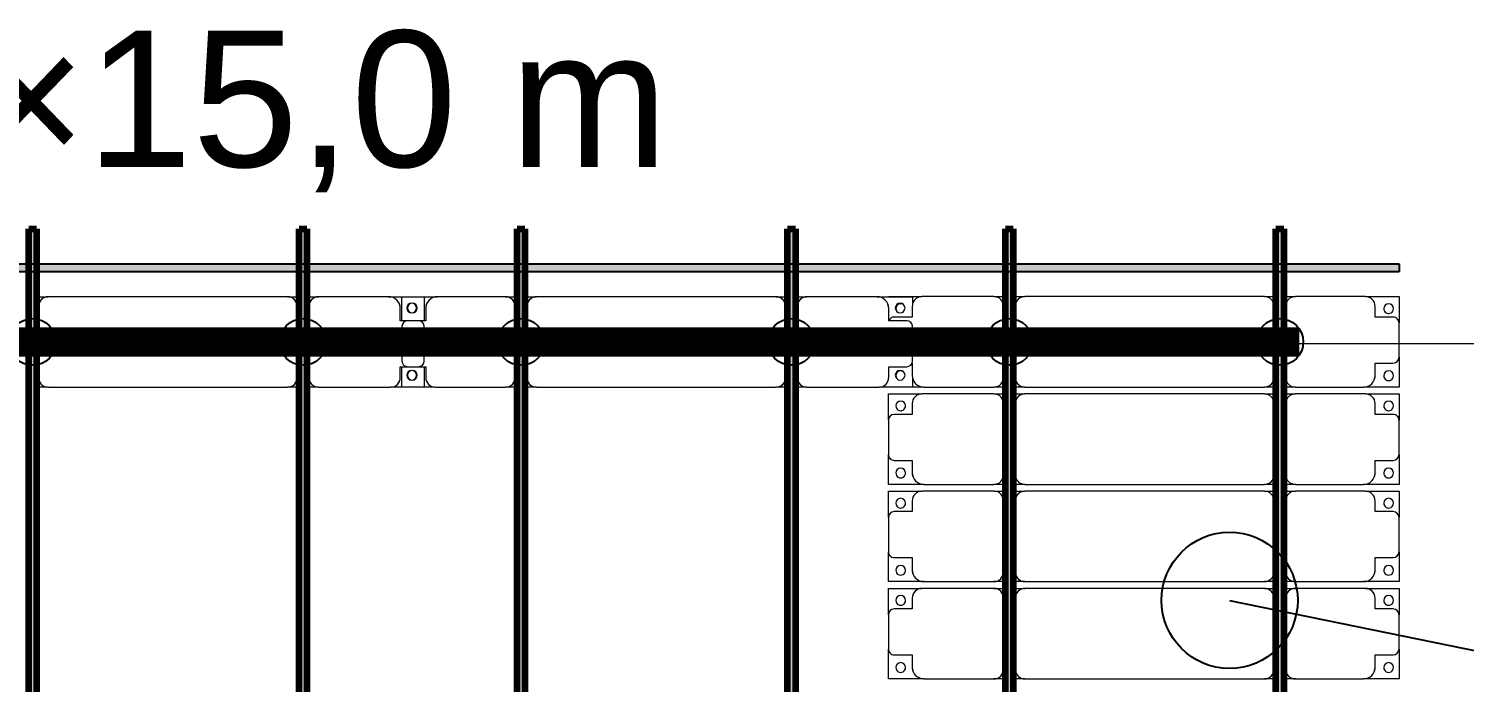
# Model space of a CAD drawing. Header units: millimetres. Extents: x 312848 to 517332, y -142134 to -35114.
# Drawn here: x 392895 to 400272, y -45078 to -41718 of the extents above; entities that cross this region are included whole.
import ezdxf

# ---------------------------------------------------------------- set-up
doc = ezdxf.new("R2010")
doc.units = ezdxf.units.MM
for name, color, linetype, lineweight in [('A-ANNO-DIMS', 211, 'Continuous', 9), ('A-ANNO-DIMS-500', 211, 'Continuous', 9), ('A-GENM', 13, 'Continuous', 9), ('S-BEAM', 12, 'Continuous', 9)]:
    doc.layers.add(name, color=color, linetype=linetype, lineweight=lineweight)
for name, color, linetype in [('GC-BICH NEO', 6, 'Continuous'), ('GC-DAY NEO', 5, 'Continuous'), ('GC-GHI CHU', 2, 'Continuous'), ('GC-HOP 40x60 GIA CUONG', 1, 'Continuous')]:
    doc.layers.add(name, color=color, linetype=linetype)
doc.styles.add('GC_VN', font='arial.ttf')
doc.styles.add('Trebuchet MS', font='trebuc.ttf', dxfattribs={"width": 0.8, "height": 1500})
doc.dimstyles.new('Arc_Length_-_3mm_Trebuchet_MS_3', dxfattribs={"dimscale": 304.8, "dimtxt": 1546.42636, "dimasz": 1.64042, "dimexe": 2.46063, "dimexo": 2.46063, "dimgap": 0.492126, "dimtad": 1, "dimdec": 0, "dimrnd": 10, "dimzin": 0, "dimdsep": 46, "dimtxsty": 'Trebuchet MS', "dimblk1": 'OBLIQUE', "dimblk2": 'OBLIQUE', "dimsah": 1, "dimcen": 0.09, "dimdle": 1.64042, "dimazin": 0, "dimtfac": 1, "dimtdec": 4, "dimtix": 1, "dimtmove": 0, "dimatfit": 3, "dimfxl": 1, "dimtvp": 1, "dimtfill": 1, "dimtolj": 1, "dimtzin": 0, "dimarcsym": 2})

# ---------------------------------------------------------------- blocks, each defined once
blk = doc.blocks.new('Dai phao do pin - DẢI PHAO ĐỠ PIN-V1-KHUNG KẾT CẤU BÈ PIN 3')
at = {"layer": 'A-GENM', "color": 7}
for p, q in [((64580, 241.6), (64639.7, 241.6)), ((65870.3, 241.6), (64639.7, 241.6)), ((65870.3, 241.6), (65930, 241.6)), ((65970, 241.6), (66029.7, 241.6)), ((66389.7, 241.6), (66029.7, 241.6)), ((66389.7, 241.6), (66572.2, 241.6)), ((66457.8, 241.6), (66640.3, 241.6)), ((66457.8, 118.2), (66457.8, 241.6)), ((66572.2, 241.6), (66572.2, 118.2)), ((66990.3, 241.6), (66640.3, 241.6)), ((66990.3, 241.6), (67050, 241.6)), ((67090, 241.6), (67149.7, 241.6)), ((68380.3, 241.6), (67149.7, 241.6)), ((68380.3, 241.6), (68440, 241.6)), ((68480, 241.6), (68539.7, 241.6)), ((68899.7, 241.6), (68539.7, 241.6)), ((68899.7, 241.6), (69082.2, 241.6)), ((69082.2, 241.6), (69082.2, 196.5)), ((64589.7, 191.6), (64589.7, -173.4)), ((65920.3, -173.4), (65920.3, 191.6)), ((65979.7, 191.6), (65979.7, -173.4)), ((66449.7, 118.2), (66449.7, 181.6)), ((66580.3, 181.6), (66580.3, 118.2)), ((67040.3, -173.4), (67040.3, 191.6)), ((67099.7, 191.6), (67099.7, -173.4)), ((68430.3, -173.4), (68430.3, 191.6)), ((68489.7, 191.6), (68489.7, -173.4)), ((68959.7, 118.2), (68959.7, 181.6)), ((66542.2, 118.2), (66449.7, 118.2)), ((66457.8, 88.2), (66457.8, -88.2)), ((66580.3, 118.2), (66487.8, 118.2)), ((66572.2, -88.2), (66572.2, 88.2)), ((69052.2, 118.2), (68959.7, 118.2)), ((69082.2, -88.2), (69082.2, 88.2)), ((66449.7, -173.4), (66449.7, -118.2)), ((66449.7, -118.2), (66542.2, -118.2)), ((66457.8, -223.4), (66457.8, -118.2)), ((66487.8, -118.2), (66580.3, -118.2)), ((66572.2, -118.2), (66572.2, -223.4)), ((66580.3, -118.2), (66580.3, -173.4)), ((68959.7, -173.4), (68959.7, -118.2)), ((68959.7, -118.2), (69052.2, -118.2)), ((69082.2, -169.7), (69082.2, -223.4)), ((64639.7, -223.4), (64580, -223.4)), ((64639.7, -223.4), (65870.3, -223.4)), ((65930, -223.4), (65870.3, -223.4)), ((66029.7, -223.4), (65970, -223.4)), ((66029.7, -223.4), (66399.7, -223.4)), ((66572.2, -223.4), (66399.7, -223.4)), ((66626.5, -223.4), (66457.8, -223.4)), ((66630.3, -223.4), (66990.3, -223.4)), ((67050, -223.4), (66990.3, -223.4)), ((67149.7, -223.4), (67090, -223.4)), ((67149.7, -223.4), (68380.3, -223.4)), ((68440, -223.4), (68380.3, -223.4)), ((68539.7, -223.4), (68480, -223.4)), ((68539.7, -223.4), (68909.7, -223.4)), ((69082.2, -223.4), (68909.7, -223.4))]:
    blk.add_line(p, q, dxfattribs=at)
for centre, radius, start, end in [((64639.7, 191.6), 50, 90, 180), ((64639.7, 191.6), 50, 105, 180), ((65870.3, 191.6), 50, 0, 90), ((65870.3, 191.6), 50, 15, 90), ((66029.7, 191.6), 50, 90, 180), ((66029.7, 191.6), 50, 135, 180), ((66389.7, 181.6), 60, 0, 90), ((66640.3, 181.6), 60, 90, 180), ((66990.3, 191.6), 50, 0, 90), ((66990.3, 191.6), 50, 0, 45), ((67149.7, 191.6), 50, 90, 180), ((67149.7, 191.6), 50, 105, 180), ((68380.3, 191.6), 50, 0, 90), ((68380.3, 191.6), 50, 15, 90), ((68539.7, 191.6), 50, 90, 180), ((68539.7, 191.6), 50, 135, 180), ((68899.7, 181.6), 60, 360, 90), ((66389.7, 181.6), 60, 0, 30), ((66508.6, 183.2), 25, 0, 180), ((66508.6, 183.2), 25, 180, 0), ((66511.4, 183.2), 25, 0, 180), ((66511.4, 183.2), 25, 180, 360), ((66640.3, 181.6), 60, 150, 180), ((68899.7, 181.6), 60, 360, 30), ((69018.6, 183.2), 25, 0, 180), ((69018.6, 183.2), 25, 180, 0), ((66487.8, 88.2), 30, 90, 180), ((66542.2, 88.2), 30, 0, 90), ((69052.2, 88.2), 30, 0, 90), ((66487.8, -88.2), 30, 180, 270), ((66508.6, -161.8), 25, 0, 180), ((66511.4, -161.8), 25, 0, 180), ((66542.2, -88.2), 30, 270, 0), ((69018.6, -161.8), 25, 0, 180), ((69052.2, -88.2), 30, 270, 0), ((69052.2, -88.2), 30, 300, 330), ((64639.7, -173.4), 50, 180, 270), ((64639.7, -173.4), 50, 180, 270), ((65870.3, -173.4), 50, 270, 360), ((65870.3, -173.4), 50, 285, 360), ((66029.7, -173.4), 50, 180, 270), ((66029.7, -173.4), 50, 180, 225), ((66399.7, -173.4), 50, 270, 0), ((66399.7, -173.4), 50, 315, 0), ((66508.6, -161.8), 25, 180, 360), ((66511.4, -161.8), 25, 180, 0), ((66630.3, -173.4), 50, 180, 270), ((66630.3, -173.4), 50, 180, 225), ((66990.3, -173.4), 50, 270, 0), ((66990.3, -173.4), 50, 315, 0), ((67149.7, -173.4), 50, 180, 270), ((67149.7, -173.4), 50, 180, 270), ((68380.3, -173.4), 50, 270, 0), ((68380.3, -173.4), 50, 285, 0), ((68539.7, -173.4), 50, 180, 270), ((68539.7, -173.4), 50, 180, 225), ((68909.7, -173.4), 50, 270, 0), ((68909.7, -173.4), 50, 315, 0), ((69018.6, -161.8), 25, 180, 0)]:
    blk.add_arc(centre, radius, start, end, dxfattribs=at)
blk = doc.blocks.new('Dải phao đi lại kèm đỡ invester - DẢI PHAO ĐI LẠI-V20-KHUNG KẾT CẤU BÈ PIN 3')
at = {"layer": 'A-GENM', "color": 7}
for p, q in [((88258.4, 1312.2), (88411.8, 1312.2)), ((88258.4, 1129.7), (88258.4, 1312.2)), ((88381.8, 1282.2), (88381.8, 1189.7)), ((88588.2, 1312.2), (88411.8, 1312.2)), ((88588.2, 1312.2), (88723.4, 1312.2)), ((88618.2, 1189.7), (88618.2, 1282.2)), ((88723.4, 1312.2), (88723.4, 1139.7)), ((88758.4, 1312.2), (88911.8, 1312.2)), ((88758.4, 1129.7), (88758.4, 1312.2)), ((88881.8, 1282.2), (88881.8, 1189.7)), ((89088.2, 1312.2), (88911.8, 1312.2)), ((89088.2, 1312.2), (89223.4, 1312.2)), ((89118.2, 1189.7), (89118.2, 1282.2)), ((89223.4, 1312.2), (89223.4, 1139.7)), ((89258.4, 1312.2), (89411.8, 1312.2)), ((89258.4, 1129.7), (89258.4, 1312.2)), ((89381.8, 1282.2), (89381.8, 1189.7)), ((89588.2, 1312.2), (89411.8, 1312.2)), ((89588.2, 1312.2), (89723.4, 1312.2)), ((89618.2, 1189.7), (89618.2, 1282.2)), ((89723.4, 1312.2), (89723.4, 1139.7)), ((89794.6, 1312.2), (89803.5, 1312.2)), ((90118.2, 1189.7), (90118.2, 1282.2)), ((90169.7, 1312.2), (90176.8, 1312.2)), ((90223.4, 1312.2), (90223.4, 1139.7)), ((88381.8, 1189.7), (88318.4, 1189.7)), ((88673.4, 1189.7), (88618.2, 1189.7)), ((88881.8, 1189.7), (88818.4, 1189.7)), ((89173.4, 1189.7), (89118.2, 1189.7)), ((89381.8, 1189.7), (89318.4, 1189.7)), ((89673.4, 1189.7), (89618.2, 1189.7)), ((89758.4, 1129.7), (89758.4, 1188.8)), ((89881.8, 1189.7), (89818.4, 1189.7)), ((90173.4, 1189.7), (90118.2, 1189.7)), ((88258.4, 1129.7), (88258.4, 769.7)), ((88723.4, 769.7), (88723.4, 1139.7)), ((88758.4, 1129.7), (88758.4, 769.7)), ((89223.4, 769.7), (89223.4, 1139.7)), ((89258.4, 1129.7), (89258.4, 769.7)), ((89723.4, 769.7), (89723.4, 1139.7)), ((89758.4, 1129.7), (89758.4, 769.7)), ((90223.4, 769.7), (90223.4, 1139.7)), ((88258.4, 710), (88258.4, 769.7)), ((88723.4, 769.7), (88723.4, 710)), ((88758.4, 710), (88758.4, 769.7)), ((89223.4, 769.7), (89223.4, 710)), ((89258.4, 710), (89258.4, 769.7)), ((89723.4, 769.7), (89723.4, 710)), ((89758.4, 710), (89758.4, 769.7)), ((90223.4, 769.7), (90223.4, 710)), ((88258.4, 610.3), (88258.4, 670)), ((88308.4, 719.7), (88673.4, 719.7)), ((88723.4, 670), (88723.4, 610.3)), ((88758.4, 610.3), (88758.4, 670)), ((88808.4, 719.7), (89173.4, 719.7)), ((89223.4, 670), (89223.4, 610.3)), ((89258.4, 610.3), (89258.4, 670)), ((89308.4, 719.7), (89673.4, 719.7)), ((89723.4, 670), (89723.4, 610.3)), ((89758.4, 610.3), (89758.4, 670)), ((89808.4, 719.7), (90173.4, 719.7)), ((90223.4, 670), (90223.4, 610.3)), ((88258.4, 610.3), (88258.4, -620.3)), ((88673.4, 660.3), (88308.4, 660.3)), ((88723.4, -620.3), (88723.4, 610.3)), ((88758.4, 610.3), (88758.4, -620.3)), ((89173.4, 660.3), (88808.4, 660.3)), ((89223.4, -620.3), (89223.4, 610.3)), ((89258.4, 610.3), (89258.4, -620.3)), ((89673.4, 660.3), (89308.4, 660.3)), ((89723.4, -620.3), (89723.4, 610.3)), ((89758.4, 610.3), (89758.4, -620.3)), ((90173.4, 660.3), (89808.4, 660.3)), ((90223.4, -620.3), (90223.4, 610.3)), ((88258.4, -680), (88258.4, -620.3)), ((88723.4, -620.3), (88723.4, -680)), ((88758.4, -680), (88758.4, -620.3)), ((89223.4, -620.3), (89223.4, -680)), ((89258.4, -680), (89258.4, -620.3)), ((89723.4, -620.3), (89723.4, -680)), ((89758.4, -680), (89758.4, -620.3)), ((90223.4, -620.3), (90223.4, -680)), ((88258.4, -779.7), (88258.4, -720)), ((88308.4, -670.3), (88673.4, -670.3)), ((88673.4, -729.7), (88308.4, -729.7)), ((88723.4, -720), (88723.4, -779.7)), ((88758.4, -779.7), (88758.4, -720)), ((88808.4, -670.3), (89173.4, -670.3)), ((89173.4, -729.7), (88808.4, -729.7)), ((89223.4, -720), (89223.4, -779.7)), ((89258.4, -779.7), (89258.4, -720)), ((89308.4, -670.3), (89673.4, -670.3)), ((89673.4, -729.7), (89308.4, -729.7)), ((89723.4, -720), (89723.4, -779.7)), ((89758.4, -779.7), (89758.4, -720)), ((89808.4, -670.3), (90173.4, -670.3)), ((90173.4, -729.7), (89808.4, -729.7)), ((90223.4, -720), (90223.4, -779.7)), ((88258.4, -779.7), (88258.4, -1129.7)), ((88723.4, -1139.7), (88723.4, -779.7)), ((88758.4, -779.7), (88758.4, -1129.7)), ((89223.4, -1139.7), (89223.4, -779.7)), ((89258.4, -779.7), (89258.4, -1129.7)), ((89723.4, -1139.7), (89723.4, -779.7)), ((89758.4, -779.7), (89758.4, -1129.7)), ((90223.4, -1139.7), (90223.4, -779.7)), ((88258.4, -1312.2), (88258.4, -1129.7)), ((88723.4, -1139.7), (88723.4, -1312.2)), ((88758.4, -1312.2), (88758.4, -1129.7)), ((89223.4, -1139.7), (89223.4, -1312.2)), ((89258.4, -1312.2), (89258.4, -1129.7)), ((89723.4, -1139.7), (89723.4, -1312.2)), ((89758.4, -1312.2), (89758.4, -1129.7)), ((90223.4, -1139.7), (90223.4, -1312.2)), ((88318.4, -1189.7), (88381.8, -1189.7)), ((88381.8, -1189.7), (88381.8, -1282.2)), ((88618.2, -1282.2), (88618.2, -1189.7)), ((88618.2, -1189.7), (88673.4, -1189.7)), ((88818.4, -1189.7), (88881.8, -1189.7)), ((88881.8, -1189.7), (88881.8, -1282.2)), ((89118.2, -1282.2), (89118.2, -1189.7)), ((89118.2, -1189.7), (89173.4, -1189.7)), ((89318.4, -1189.7), (89381.8, -1189.7)), ((89381.8, -1189.7), (89381.8, -1282.2)), ((89618.2, -1282.2), (89618.2, -1189.7)), ((89618.2, -1189.7), (89673.4, -1189.7)), ((89818.4, -1189.7), (89881.8, -1189.7)), ((89881.8, -1189.7), (89881.8, -1282.2)), ((90118.2, -1282.2), (90118.2, -1189.7)), ((90118.2, -1189.7), (90173.4, -1189.7)), ((88411.8, -1312.2), (88258.4, -1312.2)), ((88411.8, -1312.2), (88588.2, -1312.2)), ((88723.4, -1312.2), (88588.2, -1312.2)), ((88911.8, -1312.2), (88758.4, -1312.2)), ((88911.8, -1312.2), (89088.2, -1312.2)), ((89223.4, -1312.2), (89088.2, -1312.2)), ((89411.8, -1312.2), (89258.4, -1312.2)), ((89411.8, -1312.2), (89588.2, -1312.2)), ((89723.4, -1312.2), (89588.2, -1312.2)), ((89911.8, -1312.2), (89758.4, -1312.2)), ((89911.8, -1312.2), (90088.2, -1312.2)), ((90223.4, -1312.2), (90088.2, -1312.2))]:
    blk.add_line(p, q, dxfattribs=at)
for centre, radius, start, end in [((88316.8, 1248.6), 25, 90, 270), ((88316.8, 1248.6), 25, 270, 90), ((88411.8, 1282.2), 30, 90, 180), ((88411.8, 1282.2), 30, 90, 150), ((88588.2, 1282.2), 30, 360, 90), ((88588.2, 1282.2), 30, 30, 80.79685), ((88661.8, 1248.6), 25, 90, 270), ((88661.8, 1248.6), 25, 270, 90), ((88816.8, 1248.6), 25, 90, 270), ((88816.8, 1248.6), 25, 270, 90), ((88911.8, 1282.2), 30, 90, 180), ((88911.8, 1282.2), 30, 90, 150), ((89088.2, 1282.2), 30, 360, 90), ((89088.2, 1282.2), 30, 30, 90), ((89161.8, 1248.6), 25, 90, 270), ((89161.8, 1248.6), 25, 270, 90), ((89316.8, 1248.6), 25, 90, 270), ((89316.8, 1248.6), 25, 270, 90), ((89411.8, 1282.2), 30, 90, 180), ((89411.8, 1282.2), 30, 90, 150), ((89588.2, 1282.2), 30, 360, 90), ((89588.2, 1282.2), 30, 30, 90), ((89661.8, 1248.6), 25, 90, 270), ((89661.8, 1248.6), 25, 270, 90), ((89816.8, 1248.6), 25, 90, 120), ((89816.8, 1248.6), 25, 330, 90), ((90088.2, 1282.2), 30, 360, 60), ((90161.8, 1248.6), 25, 90, 120), ((90161.8, 1248.6), 25, 330, 90), ((88318.4, 1129.7), 60, 90, 180), ((88318.4, 1129.7), 60, 90, 120), ((88661.8, 1248.6), 25, 180, 195), ((88673.4, 1139.7), 50, 0, 90), ((88673.4, 1139.7), 50, 45, 90), ((88818.4, 1129.7), 60, 90, 180), ((88818.4, 1129.7), 60, 90, 120), ((89161.8, 1248.6), 25, 180, 195), ((89173.4, 1139.7), 50, 0, 90), ((89173.4, 1139.7), 50, 45, 90), ((89318.4, 1129.7), 60, 90, 180), ((89318.4, 1129.7), 60, 90, 120), ((89661.8, 1248.6), 25, 180, 195), ((89673.4, 1139.7), 50, 0, 90), ((89673.4, 1139.7), 50, 45, 90), ((89818.4, 1129.7), 60, 90, 180), ((89818.4, 1129.7), 60, 105, 120), ((90173.4, 1139.7), 50, 0, 90), ((90173.4, 1139.7), 50, 45, 75), ((88308.4, 769.7), 50, 180, 270), ((88673.4, 769.7), 50, 270, 360), ((88808.4, 769.7), 50, 180, 270), ((89173.4, 769.7), 50, 270, 360), ((89308.4, 769.7), 50, 180, 270), ((89673.4, 769.7), 50, 270, 360), ((89808.4, 769.7), 50, 180, 270), ((90173.4, 769.7), 50, 270, 360), ((88308.4, 769.7), 50, 225, 270), ((88673.4, 769.7), 50, 270, 315), ((88808.4, 769.7), 50, 225, 270), ((89173.4, 769.7), 50, 270, 315), ((89308.4, 769.7), 50, 225, 270), ((89673.4, 769.7), 50, 270, 315), ((89808.4, 769.7), 50, 225, 270), ((90173.4, 769.7), 50, 270, 315), ((88308.4, 610.3), 50, 90, 180), ((88308.4, 610.3), 50, 105, 180), ((88673.4, 610.3), 50, 0, 90), ((88673.4, 610.3), 50, 15, 90), ((88808.4, 610.3), 50, 90, 180), ((88808.4, 610.3), 50, 105, 180), ((89173.4, 610.3), 50, 0, 90), ((89173.4, 610.3), 50, 15, 90), ((89308.4, 610.3), 50, 90, 180), ((89308.4, 610.3), 50, 105, 180), ((89673.4, 610.3), 50, 360, 90), ((89673.4, 610.3), 50, 15, 90), ((89808.4, 610.3), 50, 90, 180), ((89808.4, 610.3), 50, 105, 180), ((90173.4, 610.3), 50, 360, 90), ((90173.4, 610.3), 50, 15, 90), ((88308.4, -620.3), 50, 180, 270), ((88308.4, -620.3), 50, 195, 270), ((88673.4, -620.3), 50, 270, 0), ((88673.4, -620.3), 50, 270, 0), ((88808.4, -620.3), 50, 180, 270), ((88808.4, -620.3), 50, 195, 270), ((89173.4, -620.3), 50, 270, 360), ((89173.4, -620.3), 50, 270, 360), ((89308.4, -620.3), 50, 180, 270), ((89308.4, -620.3), 50, 195, 270), ((89673.4, -620.3), 50, 270, 360), ((89673.4, -620.3), 50, 270, 360), ((89808.4, -620.3), 50, 180, 270), ((89808.4, -620.3), 50, 195, 270), ((90173.4, -620.3), 50, 270, 360), ((90173.4, -620.3), 50, 270, 360), ((88308.4, -779.7), 50, 90, 180), ((88308.4, -779.7), 50, 90, 135), ((88673.4, -779.7), 50, 0, 90), ((88673.4, -779.7), 50, 45, 90), ((88808.4, -779.7), 50, 90, 180), ((88808.4, -779.7), 50, 90, 135), ((89173.4, -779.7), 50, 360, 90), ((89173.4, -779.7), 50, 45, 90), ((89308.4, -779.7), 50, 90, 180), ((89308.4, -779.7), 50, 90, 135), ((89673.4, -779.7), 50, 360, 90), ((89673.4, -779.7), 50, 45, 90), ((89808.4, -779.7), 50, 90, 180), ((89808.4, -779.7), 50, 90, 135), ((90173.4, -779.7), 50, 0, 90), ((90173.4, -779.7), 50, 45, 90), ((88318.4, -1129.7), 60, 180, 270), ((88673.4, -1139.7), 50, 270, 0), ((88673.4, -1139.7), 50, 270, 315), ((88818.4, -1129.7), 60, 180, 270), ((89173.4, -1139.7), 50, 270, 360), ((89173.4, -1139.7), 50, 270, 315), ((89318.4, -1129.7), 60, 180, 270), ((89673.4, -1139.7), 50, 270, 360), ((89673.4, -1139.7), 50, 270, 315), ((89818.4, -1129.7), 60, 180, 270), ((90173.4, -1139.7), 50, 270, 360), ((90173.4, -1139.7), 50, 270, 315), ((88318.4, -1129.7), 60, 240, 270), ((88316.8, -1258.6), 25, 90, 270), ((88316.8, -1258.6), 25, 270, 90), ((88661.8, -1258.6), 25, 90, 270), ((88661.8, -1258.6), 25, 165, 180), ((88661.8, -1258.6), 25, 270, 90), ((88818.4, -1129.7), 60, 240, 270), ((88816.8, -1258.6), 25, 90, 270), ((88816.8, -1258.6), 25, 270, 90), ((89161.8, -1258.6), 25, 90, 270), ((89161.8, -1258.6), 25, 165, 180), ((89161.8, -1258.6), 25, 270, 90), ((89318.4, -1129.7), 60, 240, 270), ((89316.8, -1258.6), 25, 90, 270), ((89316.8, -1258.6), 25, 270, 90), ((89661.8, -1258.6), 25, 90, 270), ((89661.8, -1258.6), 25, 165, 180), ((89661.8, -1258.6), 25, 270, 90), ((89818.4, -1129.7), 60, 240, 270), ((89816.8, -1258.6), 25, 90, 270), ((89816.8, -1258.6), 25, 270, 90), ((90161.8, -1258.6), 25, 90, 270), ((90161.8, -1258.6), 25, 165, 180), ((90161.8, -1258.6), 25, 270, 90), ((88411.8, -1282.2), 30, 180, 270), ((88411.8, -1282.2), 30, 210, 270), ((88588.2, -1282.2), 30, 270, 360), ((88588.2, -1282.2), 30, 279.20315, 330), ((88911.8, -1282.2), 30, 180, 270), ((88911.8, -1282.2), 30, 210, 270), ((89088.2, -1282.2), 30, 270, 360), ((89088.2, -1282.2), 30, 270, 330), ((89411.8, -1282.2), 30, 180, 270), ((89411.8, -1282.2), 30, 210, 270), ((89588.2, -1282.2), 30, 270, 0), ((89588.2, -1282.2), 30, 270, 330), ((89911.8, -1282.2), 30, 180, 270), ((89911.8, -1282.2), 30, 210, 270), ((90088.2, -1282.2), 30, 270, 0), ((90088.2, -1282.2), 30, 270, 330)]:
    blk.add_arc(centre, radius, start, end, dxfattribs=at)
blk = doc.blocks.new('Dầm C52 - Dầm C52-66353-KHUNG KẾT CẤU BÈ PIN 3')
at = {"layer": 'S-BEAM', "lineweight": 140}
blk.add_hatch(color=1, dxfattribs=at).paths.add_polyline_path([(-45616.3, 20), (-45616.3, -20), (45616.3, -20), (45616.3, 20), (-45569, 20)])
at = {"layer": 'S-BEAM', "color": 1, "lineweight": 140}
for p, q in [((-45616.3, 20), (45616.3, 20)), ((45616.3, 20), (45616.3, -20)), ((45616.3, -20), (-45616.3, -20))]:
    blk.add_line(p, q, dxfattribs=at)
blk = doc.blocks.new('Dầm C52 - Dầm C52-V13-KHUNG KẾT CẤU BÈ PIN 3')
at = {"layer": 'S-BEAM', "lineweight": 140}
blk.add_hatch(color=1, dxfattribs=at).paths.add_polyline_path([(-45616.3, 20), (-45616.3, -20), (45616.3, -20), (45616.3, 20), (-45569, 20)])
at = {"layer": 'S-BEAM', "color": 1, "lineweight": 140}
for p, q in [((-45616.3, 20), (45616.3, 20)), ((45616.3, 20), (45616.3, -20)), ((45616.3, -20), (-45616.3, -20))]:
    blk.add_line(p, q, dxfattribs=at)
blk = doc.blocks.new('Dầm C52 - Hộp 40x60-69555-KHUNG KẾT CẤU BÈ PIN 3')
at = {"layer": 'S-BEAM', "lineweight": 25}
blk.add_hatch(color=4, dxfattribs=at).paths.add_polyline_path([(37512.3, -20), (37702.2, -20), (37702.2, 20), (-37702.2, 20), (-37702.2, -20), (37035.7, -20)])
at = {"layer": 'S-BEAM', "color": 4, "lineweight": 25}
for p, q in [((-37702.2, 20), (37702.2, 20)), ((37702.2, 20), (37702.2, -20)), ((37702.2, -20), (-37702.2, -20))]:
    blk.add_line(p, q, dxfattribs=at)
blk = doc.blocks.new('be pin 3_rvt-1-KHUNG KẾT CẤU BÈ PIN 3')
at = {"layer": 'A-GENM', "color": 4, "lineweight": 25}
blk.add_blockref('Dai phao do pin - DẢI PHAO ĐỠ PIN-V1-KHUNG KẾT CẤU BÈ PIN 3', (328354.7, -43337.3), dxfattribs=at)
at = {"layer": 'A-GENM', "color": 4, "lineweight": 25, "rotation": 90.00000000000026}
blk.add_blockref('Dải phao đi lại kèm đỡ invester - DẢI PHAO ĐI LẠI-V20-KHUNG KẾT CẤU BÈ PIN 3', (398624.7, -133318.6), dxfattribs=at)
at = {"layer": 'S-BEAM', "color": 4, "lineweight": 25, "rotation": 89.99999999999962}
for name, p in [('Dầm C52 - Dầm C52-V13-KHUNG KẾT CẤU BÈ PIN 3', (392914.7, -88363.7)), ('Dầm C52 - Dầm C52-V13-KHUNG KẾT CẤU BÈ PIN 3', (394304.7, -88363.7)), ('Dầm C52 - Dầm C52-V13-KHUNG KẾT CẤU BÈ PIN 3', (395424.7, -88363.7)), ('Dầm C52 - Dầm C52-V13-KHUNG KẾT CẤU BÈ PIN 3', (396814.7, -88363.7)), ('Dầm C52 - Dầm C52-66353-KHUNG KẾT CẤU BÈ PIN 3', (397934.7, -88363.7)), ('Dầm C52 - Dầm C52-V13-KHUNG KẾT CẤU BÈ PIN 3', (399324.7, -88363.7))]:
    blk.add_blockref(name, p, dxfattribs=at)
at = {"layer": 'S-BEAM', "color": 4, "lineweight": 25}
blk.add_blockref('Dầm C52 - Hộp 40x60-69555-KHUNG KẾT CẤU BÈ PIN 3', (362234.7, -42947.4), dxfattribs=at)
blk = doc.blocks.new('DIMBLOCK5-KHUNG KẾT CẤU BÈ PIN 3')
at = {"layer": 'A-ANNO-DIMS-500', "transparency": 16777216}
for p, q in [((413167.6, -113837.3), (413167.6, -42837.3)), ((413167.6, -43337.3), (399246.1, -43337.3)), ((413167.6, -43337.3), (413917.6, -43337.3)), ((413167.6, -113337.3), (412417.6, -113337.3)), ((413167.6, -113337.3), (413564, -113337.3))]:
    blk.add_line(p, q, dxfattribs=at)
at = {"layer": 'A-ANNO-DIMS-500', "lineweight": 70, "transparency": 16777216}
for p, q in [((413167.6, -43337.3), (412917.6, -43087.3)), ((413167.6, -43337.3), (413417.6, -43587.3)), ((413167.6, -113337.3), (412917.6, -113087.3)), ((413167.6, -113337.3), (413417.6, -113587.3))]:
    blk.add_line(p, q, dxfattribs=at)
at = {"layer": 'A-ANNO-DIMS-500', "color": 0, "transparency": 16777216, "insert": (411098.2, -80303.1), "char_height": 1500, "width": 4717.911, "attachment_point": 1, "rotation": 90, "line_spacing_factor": 1.048425, "style": 'Trebuchet MS', "bg_fill": 3, "box_fill_scale": 1.25, "bg_fill_color": 256, "bg_fill_true_color": 13158600, "bg_fill_transparency": 0}
blk.add_mtext('70000', dxfattribs=at)
blk = doc.blocks.new('_Oblique')
at = {"color": 0, "linetype": 'ByBlock', "lineweight": -2}
blk.add_line((-0.5, -0.5), (0.5, 0.5), dxfattribs=at)

msp = doc.modelspace()

# ---------------------------------------------------------------- linework, layer by layer
at = {"layer": 'GC-HOP 40x60 GIA CUONG'}
for centre in [(392914.7, -43328.3), (394304.7, -43328.3), (395424.7, -43328.3), (396814.7, -43328.3), (397934.7, -43328.3)]:
    msp.add_circle(centre, 120, dxfattribs=at)

# ---------------------------------------------------------------- block references
at = {"lineweight": 5}
msp.add_blockref('be pin 3_rvt-1-KHUNG KẾT CẤU BÈ PIN 3', (0, 0), dxfattribs=at)

# ---------------------------------------------------------------- texts
at = {"layer": 'GC-GHI CHU', "style": 'GC_VN'}
msp.add_text('B3-39: 1×15,0 m', height=700, dxfattribs=at).set_placement((388924.7, -42428.3))

# ---------------------------------------------------------------- next in the draw order: dimensions: what is measured, and where the dimension line sits
at = {"layer": 'A-ANNO-DIMS'}
dim = msp.add_linear_dim(base=(413167.6, -43337.3), p1=(412814, -113337.3), p2=(398496.1, -43337.3), angle=90, dimstyle='Arc_Length_-_3mm_Trebuchet_MS_3', override={"dimpost": '<>', "dimfxl": 71449.305142}, dxfattribs=at)
dim.commit()
dim.dimension.update_dxf_attribs({"geometry": 'DIMBLOCK5-KHUNG KẾT CẤU BÈ PIN 3', "text_midpoint": (412254.4, -78337.3)})

# ---------------------------------------------------------------- next in the draw order: linework, layer by layer
at = {"layer": 'GC-BICH NEO'}
msp.add_circle((399066.2, -44656.5), 350, dxfattribs=at)
at = {"layer": 'GC-DAY NEO'}
msp.add_line((399066.2, -44656.5), (406902.7, -46265.4), dxfattribs=at)
at = {"layer": 'GC-HOP 40x60 GIA CUONG', "const_width": 150}
msp.add_lwpolyline([(384424.7, -43328.3), (399424.7, -43328.3)], dxfattribs=at)
at = {"layer": 'GC-HOP 40x60 GIA CUONG'}
msp.add_circle((399324.7, -43328.3), 120, dxfattribs=at)

doc.saveas('drawing.dxf')
